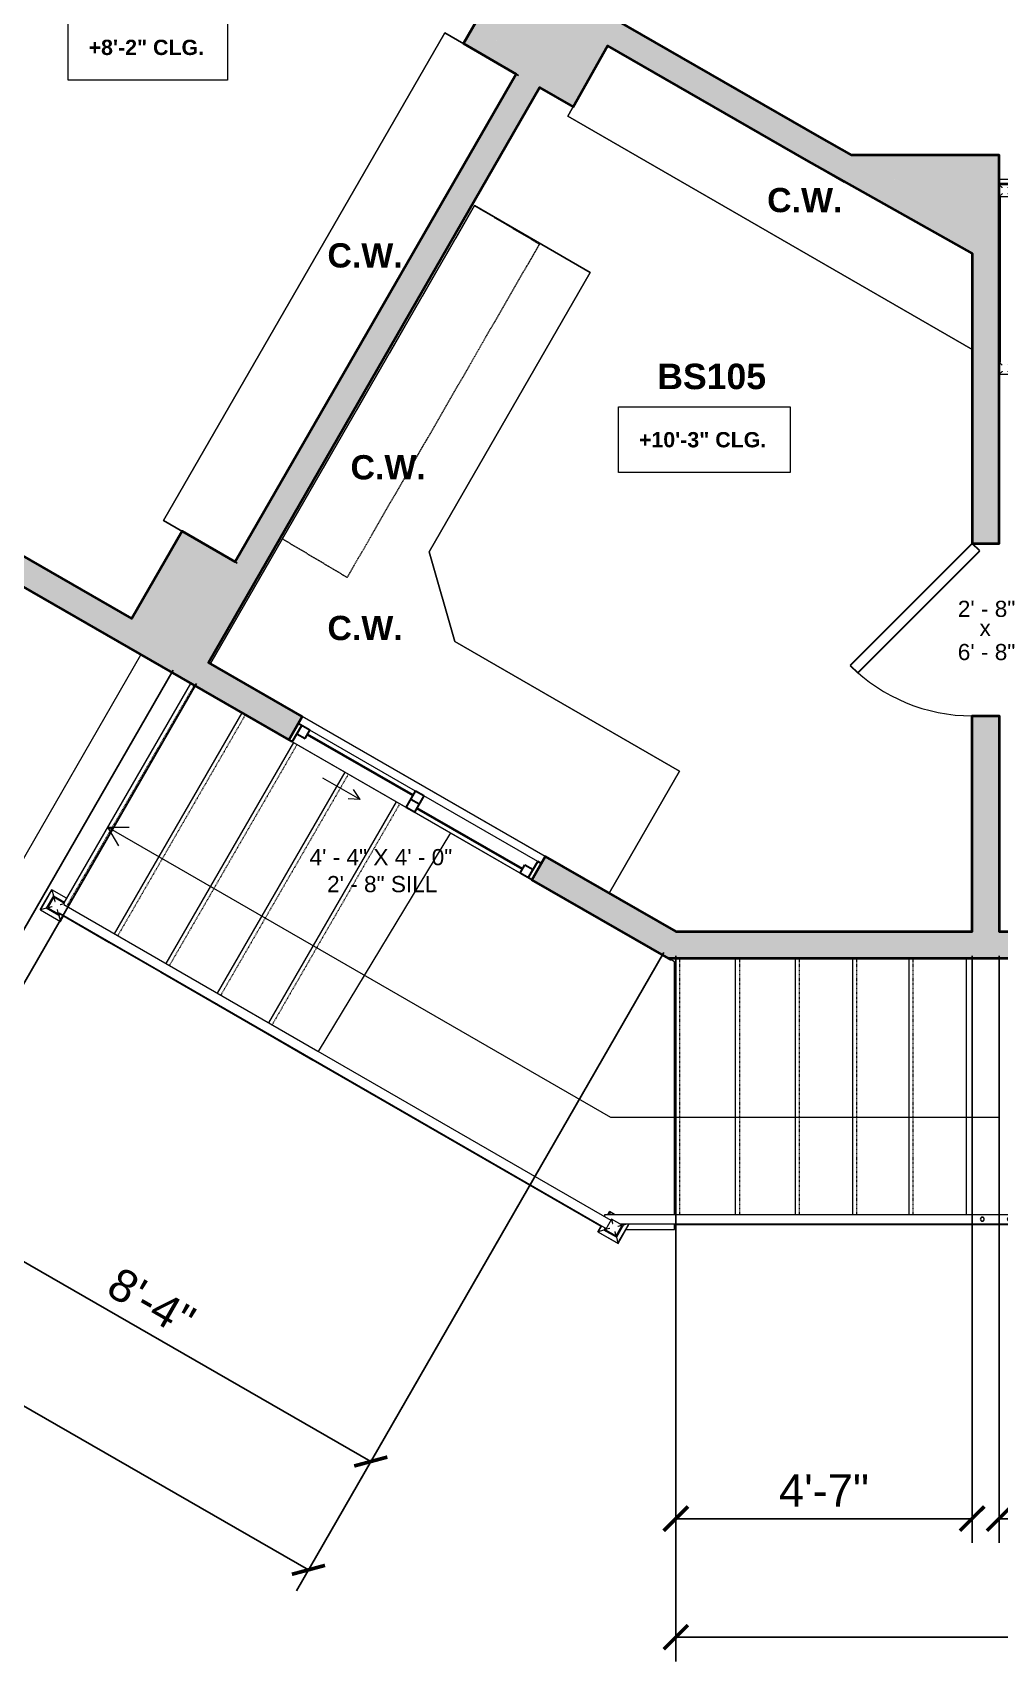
# Model space of a CAD drawing. Header units: inches. Extents: x -2078 to 106214, y -964 to 6385.
# Drawn here: x 90058.9 to 90238.2, y 3505.2 to 3807.3 of the extents above; entities that cross this region are included whole.
import ezdxf

# ---------------------------------------------------------------- set-up
doc = ezdxf.new("R2010")
doc.units = ezdxf.units.IN
doc.header["$MEASUREMENT"] = 0
doc.linetypes.add('Dash', pattern=[0.25, 0.125, -0.125])
doc.linetypes.add('Overhead 1_16_', pattern=[0.101562, 0.0625, -0.039062])
for name, color, linetype, lineweight in [('A-ANNO', 2, 'Continuous', 5), ('A-ANNO-DIMS-48', 1, 'Continuous', 9), ('A-DETAIL-2', 20, 'Continuous', 25), ('A-DETAIL-3', 40, 'Continuous', 15), ('A-DOOR', 1, 'Continuous', 18), ('A-FIXT', 150, 'Continuous', 9), ('A-FLOR', 6, 'Continuous', 18), ('A-GLAZ', 2, 'Continuous', 30), ('A-RAILING', 4, 'Continuous', 9), ('A-STRS', 4, 'Continuous', 9), ('A-WALL', 3, 'Continuous', 40), ('A-WINDOWS', 2, 'Continuous', 18)]:
    doc.layers.add(name, color=color, linetype=linetype, lineweight=lineweight)
doc.layers.add('A-HATCH', color=9, linetype='Continuous')
doc.styles.add('Arial_1', font='arial.ttf', dxfattribs={"height": 0.0625})
doc.styles.add('Arial_2', font='arial.ttf', dxfattribs={"height": 3})
doc.styles.add('Arial_B', font='arialbd.ttf', dxfattribs={"height": 4.5})
doc.styles.add('Arial_B_2', font='arialbd.ttf', dxfattribs={"height": 0.125})
doc.styles.add('Arial_B_3', font='arialbd.ttf', dxfattribs={"height": 0.0625})
doc.styles.add('Jay Cad', font='arial.ttf', dxfattribs={"height": 0.125})
doc.dimstyles.new('Jay Cad - DIMS', dxfattribs={"dimtxt": 0.125, "dimasz": 0.09375, "dimexe": 0.09375, "dimexo": 0.09375, "dimgap": 0.046875, "dimtad": 1, "dimdec": 1, "dimzin": 0, "dimdsep": 46, "dimlunit": 4, "dimtxsty": 'Jay Cad', "dimblk": 'ARCHTICK', "dimcen": 0.09, "dimclrd": 1, "dimclre": 1, "dimclrt": 256, "dimadec": 0, "dimazin": 0, "dimtfac": 1, "dimtdec": 1, "dimtofl": 0, "dimtmove": 1, "dimatfit": 3, "dimfxl": 1, "dimtolj": 1, "dimtzin": 0, "dimarcsym": 0})

# ---------------------------------------------------------------- blocks, each defined once
blk = doc.blocks.new('JC_SLIDING WINDOW - DOUBLE - SLIDING WINDOW-1503252-2ND FLOOR PLAN - BUISNESS OFFCE')
at = {"layer": 'A-GLAZ'}
for p, q in [((-26, 2.35), (-26, -2.65)), ((-26, 2.35), (-23.5, 2.35)), ((-25.25, 2.35), (-25.25, -1.15)), ((-23.5, 0.6), (-25.25, 0.6)), ((-23.5, 2.35), (-23.5, 0.6)), ((-0.875, -1.15), (-0.875, 2.35)), ((-0.875, 2.35), (0.875, 2.35)), ((0.875, 0.6), (-0.875, 0.6)), ((0.875, 2.35), (0.875, -1.15)), ((23.5, 0.6), (23.5, -1.15)), ((25.25, 0.6), (23.5, 0.6)), ((25.25, 2.35), (26, 2.35)), ((25.25, 2.35), (25.25, -1.15)), ((26, -2.65), (26, 2.35)), ((-26, -1.15), (-25.25, -1.15)), ((-0.875, -1.15), (0.875, -1.15)), ((23.5, -1.15), (26, -1.15))]:
    blk.add_line(p, q, dxfattribs=at)
at = {"layer": 'A-GLAZ', "lineweight": 9}
for p, q in [((-23.5, 2.35), (-0.875, 2.35)), ((0.875, 2.35), (25.25, 2.35)), ((-25.25, -1.15), (-0.875, -1.15)), ((0.875, -1.15), (23.5, -1.15))]:
    blk.add_line(p, q, dxfattribs=at)
at = {"layer": 'A-GLAZ', "lineweight": 40}
for p, q in [((-23.5, 1.475), (-0.875, 1.475)), ((0.875, -0.275), (23.5, -0.275))]:
    blk.add_line(p, q, dxfattribs=at)
at = {"layer": 'A-WINDOWS'}
for p, q in [((9, 5.35), (11, 6.35)), ((9, 5.35), (11, 4.35)), ((9, 5.35), (17, 5.35)), ((26, 2.35), (-26, 2.35)), ((-26, -2.65), (26, -2.65))]:
    blk.add_line(p, q, dxfattribs=at)
blk = doc.blocks.new('JC_DOOR_SINGLE PANEL - SINGLE DOOR-1479051-2ND FLOOR PLAN - BUISNESS OFFCE')
at = {"layer": 'A-DOOR', "lineweight": 30}
for p, q in [((-6.63, 25.13), (-8.04, 23.71)), ((16, 2.5), (-6.63, 25.13)), ((-8.04, 23.71), (14.59, 1.09)), ((14.59, 1.09), (16, 2.5))]:
    blk.add_line(p, q, dxfattribs=at)
at = {"layer": 'A-DOOR', "lineweight": 9}
blk.add_arc((16, 2.5), 32, 135, 180, dxfattribs=at)
blk = doc.blocks.new('JC_DOOR_SINGLE PANEL - SINGLE DOOR-1513819-2ND FLOOR PLAN - BUISNESS OFFCE')
at = {"layer": 'A-DOOR', "lineweight": 30}
for p, q in [((-8.87, -26.54), (16.59, -1.09)), ((18, -2.5), (-7.46, -27.96)), ((16.59, -1.09), (18, -2.5)), ((-7.46, -27.96), (-8.87, -26.54))]:
    blk.add_line(p, q, dxfattribs=at)
at = {"layer": 'A-DOOR', "lineweight": 9}
blk.add_arc((18, -2.5), 36, 180, 225, dxfattribs=at)
blk = doc.blocks.new('Railing - 3_4_ x 3_4_ x _045_ wall-1516493-2ND FLOOR PLAN - BUISNESS OFFCE')
at = {"layer": 'A-RAILING'}
for radius, start, end in [(0.375, 90, 180), (0.33, 0, 180), (0.33, 180, 360), (0.375, 0, 90), (0.375, 270, 360), (0.375, 180, 270)]:
    blk.add_arc((0, 0), radius, start, end, dxfattribs=at)
blk = doc.blocks.new('Railing - Railing-1516007-2ND FLOOR PLAN - BUISNESS OFFCE')
at = {"layer": 'A-RAILING'}
for p, q in [((-193.83, -69.4), (-191.51, -69.4)), ((-193.83, -69.84), (-193.83, -69.4)), ((-191.51, -69.4), (-126.83, -69.4)), ((-126.83, -69.4), (-67.83, -69.4)), ((-126.83, -69.4), (-67.83, -69.4)), ((-67.83, -69.4), (-67.83, -71.15)), ((-67.83, -69.4), (-67.83, -71.15)), ((-191.03, -71.15), (-126.83, -71.15)), ((-126.83, -71.15), (-67.83, -71.15)), ((-126.83, -71.15), (-67.83, -71.15))]:
    blk.add_line(p, q, dxfattribs=at)
at = {"rotation": 90}
for p in [(-123.83, -70.27), (-118.83, -70.27), (-113.83, -70.27), (-108.83, -70.27), (-103.83, -70.27), (-98.83, -70.27), (-93.83, -70.27), (-88.83, -70.27), (-83.83, -70.27), (-78.83, -70.27), (-73.83, -70.27), (-68.83, -70.27)]:
    blk.add_blockref('Railing - 3_4_ x 3_4_ x _045_ wall-1516493-2ND FLOOR PLAN - BUISNESS OFFCE', p, dxfattribs=at)
blk = doc.blocks.new('Railing - Flat Cap - 2_ Heavy Duty Post-1520758-2ND FLOOR PLAN - BUISNESS OFFCE')
at = {"layer": 'A-RAILING'}
for p, q in [((-2.14, 2.14), (-2.16, 2.16)), ((-2.16, 2.16), (-2.16, -2.16)), ((-2.16, 2.16), (2.16, 2.16)), ((-1.34, 1.34), (-2.14, 2.14)), ((-2.14, 2.14), (-2.14, -2.14)), ((2.14, 2.14), (-2.14, 2.14)), ((-1.34, -1.34), (-1.34, 1.34)), ((1.34, 1.34), (-1.34, 1.34)), ((-1.13, 1.13), (-1.14, 1.14)), ((-1.14, 1.14), (-1.14, -1.14)), ((1.14, 1.14), (-1.14, 1.14)), ((-0.58, 0.58), (-1.1, 1.1)), ((1.1, 1.1), (0.58, 0.58)), ((1.14, 1.14), (1.13, 1.13)), ((1.14, -1.14), (1.14, 1.14)), ((2.14, 2.14), (1.34, 1.34)), ((1.34, 1.34), (1.34, -1)), ((2.16, 2.16), (2.14, 2.14)), ((2.14, -1), (2.14, 2.14)), ((2.16, -1), (2.16, 2.16)), ((-2.14, -2.14), (-2.16, -2.16)), ((-2.16, -2.16), (-1, -2.16)), ((-1.34, -1.34), (-2.14, -2.14)), ((-2.14, -2.14), (-1, -2.14)), ((-1, -1.34), (-1.34, -1.34)), ((-1.13, -1.13), (-1.14, -1.14)), ((-1.14, -1.14), (-0.88, -1.14)), ((-0.58, -0.58), (-1.1, -1.1)), ((0.58, -0.58), (1.1, -1.1)), ((0.88, -1.14), (1.14, -1.14)), ((1.13, -1.13), (1.14, -1.14))]:
    blk.add_line(p, q, dxfattribs=at)
for points in [[(-1.1, 1.1), (-1.1, 1.1), (-1.11, 1.11), (-1.12, 1.12), (-1.13, 1.13), (-1.13, 1.13), (-1.13, 1.13)], [(-0.55, 0.55), (-0.55, 0.55), (-0.56, 0.56), (-0.57, 0.57), (-0.58, 0.58), (-0.58, 0.58)], [(0.58, 0.58), (0.58, 0.58), (0.57, 0.57), (0.56, 0.56), (0.55, 0.55), (0.55, 0.55)], [(1.13, 1.13), (1.13, 1.13), (1.13, 1.13), (1.12, 1.12), (1.11, 1.11), (1.1, 1.1), (1.1, 1.1)], [(-1.1, -1.1), (-1.1, -1.1), (-1.11, -1.11), (-1.12, -1.12), (-1.13, -1.13), (-1.13, -1.13), (-1.13, -1.13)], [(-0.55, -0.55), (-0.55, -0.55), (-0.56, -0.56), (-0.57, -0.57), (-0.58, -0.58), (-0.58, -0.58)], [(0.55, -0.55), (0.55, -0.55), (0.56, -0.56), (0.57, -0.57), (0.58, -0.58), (0.58, -0.58)], [(1.1, -1.1), (1.1, -1.1), (1.11, -1.11), (1.12, -1.12), (1.13, -1.13), (1.13, -1.13), (1.13, -1.13)]]:
    blk.add_open_spline(points, degree=3, dxfattribs=at)
blk = doc.blocks.new('Railing - Flat Cap - 2_ Heavy Duty Post-V2-2ND FLOOR PLAN - BUISNESS OFFCE')
at = {"layer": 'A-RAILING'}
for p, q in [((-2.14, 2.14), (-2.16, 2.16)), ((-2.16, 2.16), (-2.16, -2.16)), ((-2.16, 2.16), (-0.87, 2.16)), ((-1.34, 1.34), (-2.14, 2.14)), ((-2.14, 2.14), (-2.14, -2.14)), ((-0.87, 2.14), (-2.14, 2.14)), ((-1.34, -1.34), (-1.34, 1.34)), ((-0.87, 1.34), (-1.34, 1.34)), ((-1.13, 1.13), (-1.14, 1.14)), ((-1.14, 1.14), (-1.14, -1.14)), ((1.14, 1.14), (-1.14, 1.14)), ((-0.58, 0.58), (-1.1, 1.1)), ((1.1, 1.1), (0.58, 0.58)), ((1.14, 1.14), (1.13, 1.13)), ((1.14, -1.14), (1.14, 1.14)), ((1.53, 2.16), (2.16, 2.16)), ((2.14, 2.14), (1.54, 2.14)), ((2.14, 2.14), (1.76, 1.76)), ((2.16, 2.16), (2.14, 2.14)), ((2.14, 1.1), (2.14, 2.14)), ((2.16, 1.07), (2.16, 2.16)), ((-2.14, -2.14), (-2.16, -2.16)), ((-2.16, -2.16), (2.01, -2.16)), ((-1.34, -1.34), (-2.14, -2.14)), ((-2.14, -2.14), (2, -2.14)), ((1.34, -1.34), (-1.34, -1.34)), ((-1.13, -1.13), (-1.14, -1.14)), ((-1.14, -1.14), (1.14, -1.14)), ((-0.58, -0.58), (-1.1, -1.1)), ((0.58, -0.58), (1.1, -1.1)), ((1.13, -1.13), (1.14, -1.14)), ((1.34, -1), (1.34, -1.34)), ((1.34, -1.34), (1.8, -1.8))]:
    blk.add_line(p, q, dxfattribs=at)
for points in [[(-1.1, 1.1), (-1.1, 1.1), (-1.11, 1.11), (-1.12, 1.12), (-1.13, 1.13), (-1.13, 1.13), (-1.13, 1.13)], [(-0.55, 0.55), (-0.55, 0.55), (-0.56, 0.56), (-0.57, 0.57), (-0.58, 0.58), (-0.58, 0.58)], [(0.58, 0.58), (0.58, 0.58), (0.57, 0.57), (0.56, 0.56), (0.55, 0.55), (0.55, 0.55)], [(1.13, 1.13), (1.13, 1.13), (1.13, 1.13), (1.12, 1.12), (1.11, 1.11), (1.1, 1.1), (1.1, 1.1)], [(-1.1, -1.1), (-1.1, -1.1), (-1.11, -1.11), (-1.12, -1.12), (-1.13, -1.13), (-1.13, -1.13), (-1.13, -1.13)], [(-0.55, -0.55), (-0.55, -0.55), (-0.56, -0.56), (-0.57, -0.57), (-0.58, -0.58), (-0.58, -0.58)], [(0.55, -0.55), (0.55, -0.55), (0.56, -0.56), (0.57, -0.57), (0.58, -0.58), (0.58, -0.58)], [(1.1, -1.1), (1.1, -1.1), (1.11, -1.11), (1.12, -1.12), (1.13, -1.13), (1.13, -1.13), (1.13, -1.13)]]:
    blk.add_open_spline(points, degree=3, dxfattribs=at)
blk = doc.blocks.new('Railing - Railing-1520375-2ND FLOOR PLAN - BUISNESS OFFCE')
at = {"layer": 'A-RAILING'}
for p, q in [((-294.16, -11.92), (-247.03, -39.13)), ((-295.04, -13.43), (-247.9, -40.64)), ((-247.03, -39.13), (-192.72, -70.48)), ((-247.9, -40.64), (-193.6, -71.99))]:
    blk.add_line(p, q, dxfattribs=at)
at = {"rotation": 60.00153650039409}
for name, p in [('Railing - Flat Cap - 2_ Heavy Duty Post-1520758-2ND FLOOR PLAN - BUISNESS OFFCE', (-295.58, -12.11)), ('Railing - Flat Cap - 2_ Heavy Duty Post-V2-2ND FLOOR PLAN - BUISNESS OFFCE', (-192.17, -71.81))]:
    blk.add_blockref(name, p, dxfattribs=at)
blk = doc.blocks.new('Railing - Flat Cap - 2_ Heavy Duty Post-V14-2ND FLOOR PLAN - BUISNESS OFFCE')
at = {"layer": 'A-RAILING'}
for p, q in [((-1.13, 1.13), (-1.14, 1.14)), ((1.14, 1.14), (-1.13, 1.14)), ((-0.58, 0.58), (-1.1, 1.1)), ((1.1, 1.1), (0.58, 0.58)), ((1.14, 1.14), (1.13, 1.13)), ((1.14, -1.14), (1.14, 1.14)), ((-1.13, -1.13), (-1.14, -1.14)), ((-1.13, -1.14), (-0.88, -1.14)), ((-0.58, -0.58), (-1.1, -1.1)), ((0.58, -0.58), (1.1, -1.1)), ((0.88, -1.14), (1.14, -1.14)), ((1.13, -1.13), (1.14, -1.14))]:
    blk.add_line(p, q, dxfattribs=at)
for points in [[(-1.1, 1.1), (-1.1, 1.1), (-1.11, 1.11), (-1.12, 1.12), (-1.13, 1.13), (-1.13, 1.13), (-1.13, 1.13)], [(-0.55, 0.55), (-0.55, 0.55), (-0.56, 0.56), (-0.57, 0.57), (-0.58, 0.58), (-0.58, 0.58)], [(0.58, 0.58), (0.58, 0.58), (0.57, 0.57), (0.56, 0.56), (0.55, 0.55), (0.55, 0.55)], [(1.13, 1.13), (1.13, 1.13), (1.13, 1.13), (1.12, 1.12), (1.11, 1.11), (1.1, 1.1), (1.1, 1.1)], [(-1.1, -1.1), (-1.1, -1.1), (-1.11, -1.11), (-1.12, -1.12), (-1.13, -1.13), (-1.13, -1.13), (-1.13, -1.13)], [(-0.55, -0.55), (-0.55, -0.55), (-0.56, -0.56), (-0.57, -0.57), (-0.58, -0.58), (-0.58, -0.58)], [(0.55, -0.55), (0.55, -0.55), (0.56, -0.56), (0.57, -0.57), (0.58, -0.58), (0.58, -0.58)], [(1.1, -1.1), (1.1, -1.1), (1.11, -1.11), (1.12, -1.12), (1.13, -1.13), (1.13, -1.13), (1.13, -1.13)]]:
    blk.add_open_spline(points, degree=3, dxfattribs=at)
blk = doc.blocks.new('Railing - Flat Cap - 2_ Heavy Duty Post-V15-2ND FLOOR PLAN - BUISNESS OFFCE')
at = {"layer": 'A-RAILING'}
for p, q in [((-1.13, 1.13), (-1.14, 1.14)), ((-1.14, 1.14), (-1.14, -1.14)), ((1.14, 1.14), (-1.14, 1.14)), ((-1.13, 2.16), (-0.88, 2.16)), ((-0.88, 2.14), (-1.13, 2.14)), ((-0.88, 1.34), (-1.13, 1.34)), ((-0.58, 0.58), (-1.1, 1.1)), ((1.1, 1.1), (0.58, 0.58)), ((0.88, 2.16), (2.16, 2.16)), ((2.14, 2.14), (0.88, 2.14)), ((1.34, 1.34), (0.88, 1.34)), ((1.14, 1.14), (1.13, 1.13)), ((1.14, -1.14), (1.14, 1.14)), ((2.14, 2.14), (1.34, 1.34)), ((1.34, 1.34), (1.34, -1.34)), ((2.16, 2.16), (2.14, 2.14)), ((2.14, -2.14), (2.14, 2.14)), ((2.16, -2.16), (2.16, 2.16)), ((-1.13, -1.13), (-1.14, -1.14)), ((-1.14, -1.14), (1.14, -1.14)), ((1.34, -1.34), (-1.13, -1.34)), ((-1.13, -2.14), (2.14, -2.14)), ((-1.13, -2.16), (2.16, -2.16)), ((-0.58, -0.58), (-1.1, -1.1)), ((0.58, -0.58), (1.1, -1.1)), ((1.13, -1.13), (1.14, -1.14)), ((1.34, -1.34), (2.14, -2.14)), ((2.14, -2.14), (2.16, -2.16))]:
    blk.add_line(p, q, dxfattribs=at)
for points in [[(-1.1, 1.1), (-1.1, 1.1), (-1.11, 1.11), (-1.12, 1.12), (-1.13, 1.13), (-1.13, 1.13), (-1.13, 1.13)], [(-0.55, 0.55), (-0.55, 0.55), (-0.56, 0.56), (-0.57, 0.57), (-0.58, 0.58), (-0.58, 0.58)], [(0.58, 0.58), (0.58, 0.58), (0.57, 0.57), (0.56, 0.56), (0.55, 0.55), (0.55, 0.55)], [(1.13, 1.13), (1.13, 1.13), (1.13, 1.13), (1.12, 1.12), (1.11, 1.11), (1.1, 1.1), (1.1, 1.1)], [(-1.1, -1.1), (-1.1, -1.1), (-1.11, -1.11), (-1.12, -1.12), (-1.13, -1.13), (-1.13, -1.13), (-1.13, -1.13)], [(-0.55, -0.55), (-0.55, -0.55), (-0.56, -0.56), (-0.57, -0.57), (-0.58, -0.58), (-0.58, -0.58)], [(0.55, -0.55), (0.55, -0.55), (0.56, -0.56), (0.57, -0.57), (0.58, -0.58), (0.58, -0.58)], [(1.1, -1.1), (1.1, -1.1), (1.11, -1.11), (1.12, -1.12), (1.13, -1.13), (1.13, -1.13), (1.13, -1.13)]]:
    blk.add_open_spline(points, degree=3, dxfattribs=at)
blk = doc.blocks.new('Railing - Railing-1538923-2ND FLOOR PLAN - BUISNESS OFFCE')
at = {"layer": 'A-RAILING'}
for p, q in [((-120.46, 88.68), (-120.46, 119.35)), ((-118.71, 88.68), (-118.71, 119.35))]:
    blk.add_line(p, q, dxfattribs=at)
at = {"extrusion": (0, 0, -1), "zscale": -1, "rotation": 180}
for name, p in [('Railing - Flat Cap - 2_ Heavy Duty Post-V15-2ND FLOOR PLAN - BUISNESS OFFCE', (119.58, 120.49)), ('Railing - Flat Cap - 2_ Heavy Duty Post-V14-2ND FLOOR PLAN - BUISNESS OFFCE', (119.58, 87.55))]:
    blk.add_blockref(name, p, dxfattribs=at)
blk = doc.blocks.new('Generic Models 8 - Generic Models 8-1539404-2ND FLOOR PLAN - BUISNESS OFFCE')
at = {"layer": 'A-FIXT', "linetype": 'Dash'}
for p, q in [((-217.99, 117.71), (-253.63, 55.91)), ((-253.63, 55.91), (-217.99, 117.71)), ((-205.95, 110.57), (-217.99, 117.71)), ((-217.99, 117.71), (-205.95, 110.57)), ((-241.6, 48.75), (-205.95, 110.57)), ((-205.95, 110.57), (-241.6, 48.75)), ((-253.63, 55.91), (-241.6, 48.75)), ((-241.6, 48.75), (-253.63, 55.91))]:
    blk.add_line(p, q, dxfattribs=at)
blk = doc.blocks.new('Generic Models 9 - Generic Models 9-1540027-2ND FLOOR PLAN - BUISNESS OFFCE')
at = {"layer": 'A-FIXT'}
for p, q in [((-223.47, 149.74), (-275.64, 59.29)), ((-275.64, 59.29), (-223.47, 149.74)), ((-209.83, 141.87), (-223.47, 149.74)), ((-223.47, 149.74), (-209.83, 141.87)), ((-193.34, 147.37), (-200.68, 134.28)), ((-200.68, 134.28), (-193.34, 147.37)), ((-149.49, 122.08), (-193.34, 147.37)), ((-193.34, 147.37), (-149.49, 122.08)), ((-200.68, 134.28), (-125.58, 90.97)), ((-125.58, 90.97), (-200.68, 134.28)), ((-217.99, 117.72), (-266.97, 32.78)), ((-266.97, 32.78), (-217.99, 117.72)), ((-196.53, 105.34), (-217.99, 117.72)), ((-217.99, 117.72), (-196.53, 105.34)), ((-226.43, 53.49), (-196.53, 105.34)), ((-196.53, 105.34), (-226.43, 53.49)), ((-275.64, 59.29), (-262, 51.41)), ((-262, 51.41), (-275.64, 59.29)), ((-221.67, 36.89), (-226.43, 53.49)), ((-226.43, 53.49), (-221.67, 36.89)), ((-179.95, 12.83), (-221.67, 36.89)), ((-221.67, 36.89), (-179.95, 12.83)), ((-266.97, 32.78), (-193.02, -9.83)), ((-193.02, -9.83), (-266.97, 32.78)), ((-193.02, -9.83), (-179.95, 12.83)), ((-179.95, 12.83), (-193.02, -9.83))]:
    blk.add_line(p, q, dxfattribs=at)
blk = doc.blocks.new('JC- existing door Tag_quad - JC- existing door Tag_quad-839775-2ND FLOOR PLAN - BUISNESS OFFCE')
at = {"layer": 'A-ANNO', "insert": (-0.0234, 0.0378), "char_height": 0.0625, "width": 0.0505, "attachment_point": 1, "style": 'Arial_2', "bg_fill": 3, "box_fill_scale": 1.25, "bg_fill_color": 256, "bg_fill_true_color": 13158600, "bg_fill_transparency": 0}
blk.add_mtext('x', dxfattribs=at)
blk = doc.blocks.new('_ArchTick')
at = {"color": 0, "linetype": 'ByBlock', "const_width": 0.15}
blk.add_lwpolyline([(-0.5, -0.5), (0.5, 0.5)], dxfattribs=at)
blk = doc.blocks.new('*D3204')
at = {"layer": 'A-ANNO-DIMS-48', "color": 1, "lineweight": -2, "transparency": 16777216}
for p, q in [((90238.1, 3636.08), (90238.1, 3527.18)), ((90291.1, 3585.08), (90291.1, 3527.18)), ((90238.1, 3531.68), (90291.1, 3531.68))]:
    blk.add_line(p, q, dxfattribs=at)
at = {"layer": 'Defpoints', "color": 0, "transparency": 16777216}
for p in [(90238.1, 3640.58), (90291.1, 3589.58), (90291.1, 3531.68)]:
    blk.add_point(p, dxfattribs=at)
at = {"layer": 'A-ANNO-DIMS-48', "color": 1, "lineweight": -2, "transparency": 16777216, "xscale": 4.5, "yscale": 4.5, "zscale": 4.5, "rotation": 180}
blk.add_blockref('_ArchTick', (90238.1, 3531.68), dxfattribs=at)
at = {"layer": 'A-ANNO-DIMS-48', "color": 1, "lineweight": -2, "transparency": 16777216, "xscale": 4.5, "yscale": 4.5, "zscale": 4.5}
blk.add_blockref('_ArchTick', (90291.1, 3531.68), dxfattribs=at)
at = {"layer": 'A-ANNO-DIMS-48', "color": 2, "transparency": 16777216, "insert": (90264.6, 3536.98), "char_height": 6, "width": 0.4008, "attachment_point": 5, "style": 'Jay Cad'}
blk.add_mtext('\\A1;4\'-5"', dxfattribs=at)
blk = doc.blocks.new('*D3206')
at = {"layer": 'A-ANNO-DIMS-48', "color": 1, "lineweight": -2, "transparency": 16777216}
for p, q in [((89920.25, 3783.83), (89863.67, 3685.53)), ((90030.59, 3594.66), (89865.92, 3689.43)), ((90084.92, 3689.06), (90028.34, 3590.76))]:
    blk.add_line(p, q, dxfattribs=at)
at = {"layer": 'Defpoints', "color": 0, "transparency": 16777216}
for p in [(89922.49, 3787.73), (90087.17, 3692.96), (89865.92, 3689.43)]:
    blk.add_point(p, dxfattribs=at)
at = {"layer": 'A-ANNO-DIMS-48', "color": 1, "lineweight": -2, "transparency": 16777216, "xscale": 4.5, "yscale": 4.5, "zscale": 4.5}
for p, rotation in [((89865.92, 3689.43), 150.0778970738545), ((90030.59, 3594.66), 330.0778970738545)]:
    blk.add_blockref('_ArchTick', p, dxfattribs=dict(at, rotation=rotation))
at = {"layer": 'A-ANNO-DIMS-48', "color": 2, "transparency": 16777216, "insert": (89950.9, 3646.65), "char_height": 6, "width": 0.5739, "attachment_point": 5, "rotation": 330.0779, "style": 'Jay Cad'}
blk.add_mtext('\\A1;15\'-10"', dxfattribs=at)
blk = doc.blocks.new('*D3207')
at = {"layer": 'A-ANNO-DIMS-48', "color": 1, "lineweight": -2, "transparency": 16777216}
for p, q in [((90089.25, 3686.56), (90032.68, 3588.26)), ((90175.92, 3636.68), (90119.35, 3538.38)), ((90121.59, 3542.28), (90034.92, 3592.16))]:
    blk.add_line(p, q, dxfattribs=at)
at = {"layer": 'Defpoints', "color": 0, "transparency": 16777216}
for p in [(90091.5, 3690.46), (90178.17, 3640.58), (90034.92, 3592.16)]:
    blk.add_point(p, dxfattribs=at)
at = {"layer": 'A-ANNO-DIMS-48', "color": 1, "lineweight": -2, "transparency": 16777216, "xscale": 4.5, "yscale": 4.5, "zscale": 4.5}
for p, rotation in [((90034.92, 3592.16), 150.0778970738545), ((90121.59, 3542.28), 330.0778970738545)]:
    blk.add_blockref('_ArchTick', p, dxfattribs=dict(at, rotation=rotation))
at = {"layer": 'A-ANNO-DIMS-48', "color": 2, "transparency": 16777216, "insert": (90080.91, 3571.83), "char_height": 6, "width": 0.4008, "attachment_point": 5, "rotation": 330.0779, "style": 'Jay Cad'}
blk.add_mtext('\\A1;8\'-4"', dxfattribs=at)
blk = doc.blocks.new('*D3208')
at = {"layer": 'A-ANNO-DIMS-48', "color": 1, "lineweight": -2, "transparency": 16777216}
for p, q in [((90178.17, 3636.08), (90178.17, 3505.2)), ((90838.6, 3588.5), (90838.6, 3505.2)), ((90178.17, 3509.7), (90838.6, 3509.7))]:
    blk.add_line(p, q, dxfattribs=at)
at = {"layer": 'Defpoints', "color": 0, "transparency": 16777216}
for p in [(90178.17, 3640.58), (90838.6, 3593), (90838.6, 3509.7)]:
    blk.add_point(p, dxfattribs=at)
at = {"layer": 'A-ANNO-DIMS-48', "color": 1, "lineweight": -2, "transparency": 16777216, "xscale": 4.5, "yscale": 4.5, "zscale": 4.5, "rotation": 180}
blk.add_blockref('_ArchTick', (90178.17, 3509.7), dxfattribs=at)
at = {"layer": 'A-ANNO-DIMS-48', "color": 1, "lineweight": -2, "transparency": 16777216, "xscale": 4.5, "yscale": 4.5, "zscale": 4.5}
blk.add_blockref('_ArchTick', (90838.6, 3509.7), dxfattribs=at)
at = {"layer": 'A-ANNO-DIMS-48', "color": 2, "transparency": 16777216, "insert": (90508.39, 3519.03), "char_height": 6, "width": 0.8352, "attachment_point": 5, "style": 'Jay Cad'}
blk.add_mtext('\\A1;55\'-0{\\H1x;\\S1/2;}"', dxfattribs=at)
blk = doc.blocks.new('*D3209')
at = {"layer": 'A-ANNO-DIMS-48', "color": 1, "lineweight": -2, "transparency": 16777216}
for p, q in [((90178.17, 3636.08), (90178.17, 3527.18)), ((90233.1, 3636.08), (90233.1, 3527.18)), ((90178.17, 3531.68), (90233.1, 3531.68))]:
    blk.add_line(p, q, dxfattribs=at)
at = {"layer": 'Defpoints', "color": 0, "transparency": 16777216}
for p in [(90178.17, 3640.58), (90233.1, 3640.58), (90233.1, 3531.68)]:
    blk.add_point(p, dxfattribs=at)
at = {"layer": 'A-ANNO-DIMS-48', "color": 1, "lineweight": -2, "transparency": 16777216, "xscale": 4.5, "yscale": 4.5, "zscale": 4.5, "rotation": 180}
blk.add_blockref('_ArchTick', (90178.17, 3531.68), dxfattribs=at)
at = {"layer": 'A-ANNO-DIMS-48', "color": 1, "lineweight": -2, "transparency": 16777216, "xscale": 4.5, "yscale": 4.5, "zscale": 4.5}
blk.add_blockref('_ArchTick', (90233.1, 3531.68), dxfattribs=at)
at = {"layer": 'A-ANNO-DIMS-48', "color": 2, "transparency": 16777216, "insert": (90205.64, 3536.93), "char_height": 6, "width": 0.4008, "attachment_point": 5, "style": 'Jay Cad'}
blk.add_mtext('\\A1;4\'-7"', dxfattribs=at)
blk = doc.blocks.new('*D3210')
at = {"layer": 'A-ANNO-DIMS-48', "color": 1, "lineweight": -2, "transparency": 16777216}
for p, q in [((89803.24, 3851.17), (89735.1, 3732.78)), ((90110.03, 3522.19), (89737.35, 3736.69)), ((90175.92, 3636.68), (90107.79, 3518.29))]:
    blk.add_line(p, q, dxfattribs=at)
at = {"layer": 'Defpoints', "color": 0, "transparency": 16777216}
for p in [(89805.49, 3855.07), (89737.35, 3736.69), (90178.17, 3640.58)]:
    blk.add_point(p, dxfattribs=at)
at = {"layer": 'A-ANNO-DIMS-48', "color": 1, "lineweight": -2, "transparency": 16777216, "xscale": 4.5, "yscale": 4.5, "zscale": 4.5}
for p, rotation in [((89737.35, 3736.69), 150.0778970738545), ((90110.03, 3522.19), 330.0778970738545)]:
    blk.add_blockref('_ArchTick', p, dxfattribs=dict(at, rotation=rotation))
at = {"layer": 'A-ANNO-DIMS-48', "color": 2, "transparency": 16777216, "insert": (89926.34, 3634.05), "char_height": 6, "width": 0.5739, "attachment_point": 5, "rotation": 330.0779, "style": 'Jay Cad'}
blk.add_mtext('\\A1;35\'-10"', dxfattribs=at)

msp = doc.modelspace()

# ---------------------------------------------------------------- hatches: boundary and pattern name
at = {"layer": 'A-HATCH'}
h = msp.add_hatch(color=256, dxfattribs=at)
h.paths.add_polyline_path([(90168.146, 3640.581), (90178.169, 3640.581), (90153.947, 3654.522), (90151.453, 3650.188), (90153.947, 3648.753)])
h.paths.add_polyline_path([(90106.384, 3676.127), (90108.878, 3680.461), (90087.505, 3692.762), (90086.256, 3690.596), (90080.357, 3693.991), (90081.606, 3696.157), (90021.657, 3730.66), (90019.163, 3726.326), (90098.855, 3680.461)])
h.paths.add_polyline_path([(89963.694, 3758.251), (89966.188, 3762.584), (89960.961, 3765.593), (89958.467, 3761.259)])
h.paths.add_polyline_path([(89920.332, 3783.207), (89922.826, 3787.541), (89918.493, 3790.035), (89915.999, 3785.701), (89918.493, 3784.266)])
h.paths.add_polyline_path([(89860.53, 3817.626), (89863.024, 3821.959), (89801.153, 3857.568), (89798.659, 3853.235), (89853, 3821.959)])
for points in [[(90143.098, 3802.773), (90152.767, 3819.538), (90148.436, 3822.036), (90138.766, 3805.271), (90141.492, 3803.699)], [(90161.569, 3797.892), (90165.482, 3804.868), (90153.652, 3822.74), (90144.963, 3807.422), (90161.151, 3798.133)], [(90202.303, 3783.632), (90204.775, 3787.978), (90158.99, 3814.385), (90156.492, 3810.053), (90166.004, 3804.567)], [(90159.122, 3793.531), (90161.569, 3797.892), (90145.596, 3807.104), (90143.098, 3802.773), (90157.237, 3794.618)], [(90091.499, 3690.463), (90152.888, 3797.126), (90148.557, 3799.624), (90093.975, 3704.788), (90094.325, 3704.586), (90087.505, 3692.762), (90091.268, 3690.596)], [(90233.102, 3766.355), (90233.102, 3772.088), (90204.775, 3787.978), (90202.303, 3783.632), (90222.882, 3772.088)], [(90233.102, 3779.581), (90233.102, 3784.581), (90210.831, 3784.581), (90219.745, 3779.581)], [(90233.102, 3772.088), (90233.102, 3779.581), (90219.745, 3779.581)], [(90086.434, 3690.318), (90097.657, 3707.441), (90096.469, 3709.122), (90086.598, 3714.82), (90084.1, 3710.489), (90077.272, 3698.651), (90075.505, 3696.709), (90081.917, 3692.926)], [(90081.606, 3696.157), (90088.43, 3707.989), (90084.1, 3710.489), (90077.272, 3698.651), (90080.357, 3696.876)]]:
    msp.add_hatch(color=256, dxfattribs=at).paths.add_polyline_path(points)
h = msp.add_hatch(color=256, dxfattribs=at)
h.paths.add_polyline_path([(90238.102, 3640.581), (90238.102, 3680.581), (90233.102, 3680.581), (90233.102, 3640.581)])
h.paths.add_polyline_path([(90238.102, 3712.581), (90238.102, 3784.581), (90233.102, 3784.581), (90233.102, 3712.581)])
h = msp.add_hatch(color=256, dxfattribs=at)
h.paths.add_polyline_path([(90332.718, 3635.581), (90332.718, 3640.581), (90283.237, 3640.581), (90283.237, 3635.581), (90327.057, 3635.581)])
h.paths.add_polyline_path([(90247.237, 3635.581), (90247.237, 3640.581), (90168.146, 3640.581), (90176.833, 3635.581), (90208.257, 3635.581)])

# ---------------------------------------------------------------- linework, layer by layer
at = {"layer": 'A-ANNO', "flags": 128}
for points in [[(90065.484, 3810.681), (90095.039, 3810.681), (90095.039, 3798.492), (90065.484, 3798.492)], [(90167.541, 3737.915), (90199.346, 3737.915), (90199.346, 3725.726), (90167.541, 3725.726)]]:
    msp.add_lwpolyline(points, close=True, dxfattribs=at)
at = {"layer": 'A-DETAIL-3', "lineweight": 9}
for p, q in [((90072.789, 3659.944), (90074.799, 3656.485)), ((90166.102, 3606.087), (90072.795, 3659.955)), ((90072.795, 3659.955), (90076.795, 3659.955)), ((90238.102, 3606.087), (90166.102, 3606.087))]:
    msp.add_line(p, q, dxfattribs=at)
at = {"layer": 'A-FLOR'}
for p, q in [((90053.884, 3648.397), (90078.936, 3691.925)), ((90136.377, 3658.865), (90111.826, 3618.356)), ((90177.887, 3634.974), (90177.268, 3635.331)), ((90231.987, 3635.331), (90231.987, 3588.104)), ((90110.918, 3616.859), (90110.854, 3616.752)), ((90231.987, 3586.354), (90231.987, 3586.229)), ((90231.987, 3586.229), (90291.102, 3586.229))]:
    msp.add_line(p, q, dxfattribs=at)
at = {"layer": 'A-STRS'}
for p, q in [((90088.18, 3686.604), (90064.673, 3645.885)), ((90097.672, 3681.141), (90074.025, 3640.179)), ((90107.252, 3675.627), (90083.597, 3634.653)), ((90116.786, 3670.14), (90093.124, 3629.153)), ((90126.318, 3664.655), (90102.648, 3623.655)), ((90136.368, 3658.87), (90111.825, 3618.356)), ((90063.724, 3643.961), (90073.087, 3638.556)), ((90073.15, 3638.664), (90073.087, 3638.556)), ((90073.087, 3638.556), (90082.66, 3633.029)), ((90177.887, 3588.104), (90177.887, 3634.974)), ((90178.092, 3635.331), (90178.092, 3588.104)), ((90189.194, 3635.331), (90189.194, 3588.104)), ((90200.296, 3635.331), (90200.296, 3588.104)), ((90210.926, 3635.331), (90210.926, 3588.104)), ((90221.359, 3635.331), (90221.359, 3588.104)), ((90231.987, 3635.331), (90231.987, 3588.104)), ((90082.722, 3633.137), (90082.66, 3633.029)), ((90082.66, 3633.029), (90092.186, 3627.529)), ((90092.249, 3627.638), (90092.186, 3627.529)), ((90092.186, 3627.529), (90101.71, 3622.031)), ((90101.773, 3622.139), (90101.71, 3622.031)), ((90101.71, 3622.031), (90110.854, 3616.752)), ((90110.918, 3616.859), (90110.854, 3616.752)), ((90110.854, 3616.752), (90164.276, 3585.911)), ((90177.887, 3585.331), (90177.887, 3586.354)), ((90178.092, 3586.354), (90178.092, 3586.229)), ((90178.092, 3586.229), (90189.194, 3586.229)), ((90189.194, 3586.354), (90189.194, 3586.229)), ((90189.194, 3586.229), (90200.296, 3586.229)), ((90200.296, 3586.354), (90200.296, 3586.229)), ((90200.296, 3586.229), (90210.926, 3586.229)), ((90210.926, 3586.354), (90210.926, 3586.229)), ((90210.926, 3586.229), (90221.359, 3586.229)), ((90221.359, 3586.354), (90221.359, 3586.229)), ((90221.359, 3586.229), (90231.987, 3586.229)), ((90231.987, 3586.354), (90231.987, 3586.229)), ((90168.93, 3585.331), (90177.887, 3585.331))]:
    msp.add_line(p, q, dxfattribs=at)
at = {"layer": 'A-STRS', "linetype": 'Overhead 1_16_'}
for p, q in [((90088.83, 3686.23), (90065.19, 3645.28)), ((90098.322, 3680.767), (90074.674, 3639.804)), ((90107.902, 3675.253), (90084.247, 3634.278)), ((90117.436, 3669.766), (90093.773, 3628.778)), ((90126.968, 3664.28), (90103.297, 3623.28)), ((90064.315, 3643.764), (90064.252, 3643.656)), ((90073.799, 3638.289), (90073.737, 3638.181)), ((90178.842, 3635.331), (90178.842, 3588.104)), ((90189.944, 3635.331), (90189.944, 3588.104)), ((90201.046, 3635.331), (90201.046, 3588.104)), ((90211.676, 3635.331), (90211.676, 3588.104)), ((90222.109, 3635.331), (90222.109, 3588.104)), ((90083.372, 3632.762), (90083.309, 3632.654)), ((90092.898, 3627.263), (90092.836, 3627.154)), ((90102.422, 3621.764), (90102.36, 3621.656)), ((90178.842, 3586.354), (90178.842, 3586.229)), ((90189.944, 3586.354), (90189.944, 3586.229)), ((90201.046, 3586.354), (90201.046, 3586.229)), ((90211.676, 3586.354), (90211.676, 3586.229)), ((90222.109, 3586.354), (90222.109, 3586.229))]:
    msp.add_line(p, q, dxfattribs=at)
at = {"layer": 'A-WALL'}
msp.add_line((90177.268, 3635.331), (90176.833, 3635.581), dxfattribs=at)
msp.add_lwpolyline([(90148.436, 3822.036), (90138.766, 3805.271), (90148.557, 3799.624), (90096.469, 3709.122), (90086.598, 3714.82), (90077.272, 3698.651), (90021.657, 3730.66)], dxfattribs=at)
msp.add_lwpolyline([(90247.237, 3640.581), (90247.237, 3635.581), (90176.833, 3635.581), (90151.453, 3650.188), (90153.947, 3654.522), (90178.169, 3640.581), (90233.102, 3640.581), (90233.102, 3680.581), (90238.102, 3680.581), (90238.102, 3640.581)], close=True, dxfattribs=at)

# ---------------------------------------------------------------- block references
at = {"layer": 'A-DETAIL-2'}
for name in ['Generic Models 8 - Generic Models 8-1539404-2ND FLOOR PLAN - BUISNESS OFFCE', 'Generic Models 9 - Generic Models 9-1540027-2ND FLOOR PLAN - BUISNESS OFFCE']:
    msp.add_blockref(name, (90358.821, 3657.503), dxfattribs=at)
at = {"layer": 'A-DOOR'}
for name, p, rotation in [('JC_DOOR_SINGLE PANEL - SINGLE DOOR-1513819-2ND FLOOR PLAN - BUISNESS OFFCE', (90127.162, 3837.191), 330.0252842197727), ('JC_DOOR_SINGLE PANEL - SINGLE DOOR-1479051-2ND FLOOR PLAN - BUISNESS OFFCE', (90235.602, 3696.581), 89.99999999999991)]:
    msp.add_blockref(name, p, dxfattribs=dict(at, rotation=rotation))
at = {"layer": 'A-RAILING'}
for name in ['Railing - Railing-1538923-2ND FLOOR PLAN - BUISNESS OFFCE', 'Railing - Railing-1520375-2ND FLOOR PLAN - BUISNESS OFFCE', 'Railing - Railing-1516007-2ND FLOOR PLAN - BUISNESS OFFCE']:
    msp.add_blockref(name, (90358.821, 3657.503), dxfattribs=at)
at = {"layer": 'A-WINDOWS', "rotation": 150.077897073866}
msp.add_blockref('JC_SLIDING WINDOW - DOUBLE - SLIDING WINDOW-1503252-2ND FLOOR PLAN - BUISNESS OFFCE', (90130.091, 3665.194), dxfattribs=at)

# ---------------------------------------------------------------- texts
at = {"layer": 'A-ANNO', "attachment_point": 1}
for s, insert, char_height, width, style in [('+8\'-2" CLG.', (90069.263, 3805.986), 2.83465, 26.5125, 'Arial_B_3'), ('C.W.', (90195.096, 3778.501), 4.5, 16.968, 'Arial_B'), ('C.W.', (90113.55, 3768.24), 4.5, 16.968, 'Arial_B'), ('BS105', (90174.718, 3745.902), 4.7244, 35.9055, 'Arial_B_2'), ('+10\'-3" CLG.', (90171.321, 3733.22), 2.83465, 29.2395, 'Arial_B_3'), ('C.W.', (90117.834, 3728.937), 4.5, 16.968, 'Arial_B'), ('2\' - 8"', (90230.447, 3701.934), 3, 13.4835, 'Arial_1'), ('C.W.', (90113.55, 3699.133), 4.5, 16.968, 'Arial_B'), ('6\' - 8"', (90230.447, 3693.923), 3, 13.4835, 'Arial_1'), ('4\' - 4" X 4\' - 0"', (90110.232, 3655.878), 3, 33.4815, 'Arial_1'), ('2\' - 8" SILL', (90113.482, 3650.878), 3, 25.6035, 'Arial_1')]:
    msp.add_mtext(s, dxfattribs=dict(at, insert=insert, char_height=char_height, width=width, style=style))

# ---------------------------------------------------------------- dimensions: what is measured, and where the dimension line sits
at = {"layer": 'A-ANNO-DIMS-48'}
for base, p1, p2, picture, middle in [((89737.349, 3736.685), (90178.169, 3640.581), (89805.487, 3855.074), '*D3210', (89926.342, 3634.045)), ((89865.915, 3689.432), (90087.165, 3692.957), (89922.492, 3787.733), '*D3206', (89950.903, 3646.649)), ((90034.923, 3592.161), (90178.169, 3640.581), (90091.499, 3690.463), '*D3207', (90080.908, 3571.826))]:
    dim = msp.add_linear_dim(base=base, p1=p1, p2=p2, angle=330.0779, dimstyle='Jay Cad - DIMS', override={"dimclrt": 2}, dxfattribs=at)
    dim.commit()
    dim.dimension.update_dxf_attribs({"geometry": picture, "text_midpoint": middle})
for base, p1, p2, picture, middle in [((90838.602, 3509.704), (90178.169, 3640.581), (90838.602, 3593.004), '*D3208', (90508.386, 3519.03)), ((90233.102, 3531.675), (90178.169, 3640.581), (90233.102, 3640.581), '*D3209', (90205.636, 3536.925)), ((90291.102, 3531.675), (90238.102, 3640.581), (90291.102, 3589.581), '*D3204', (90264.602, 3536.977))]:
    dim = msp.add_linear_dim(base=base, p1=p1, p2=p2, dimstyle='Jay Cad - DIMS', override={"dimclrt": 2}, dxfattribs=at)
    dim.commit()
    dim.dimension.update_dxf_attribs({"geometry": picture, "text_midpoint": middle})

# ---------------------------------------------------------------- next in the draw order: block references
at = {"layer": 'A-ANNO', "xscale": 48, "yscale": 48, "zscale": 48}
msp.add_blockref('JC- existing door Tag_quad - JC- existing door Tag_quad-839775-2ND FLOOR PLAN - BUISNESS OFFCE', (90235.602, 3696.581), dxfattribs=at)

# ---------------------------------------------------------------- next in the draw order: linework, layer by layer
at = {"layer": 'A-WALL'}
msp.add_lwpolyline([(90019.163, 3726.326), (90106.384, 3676.127), (90108.878, 3680.461), (90091.499, 3690.463), (90152.888, 3797.126), (90159.122, 3793.531), (90165.482, 3804.868), (90202.303, 3783.632), (90233.102, 3766.355), (90233.102, 3712.581), (90238.102, 3712.581), (90238.102, 3779.136), (90238.102, 3784.581), (90210.831, 3784.581), (90204.775, 3787.978), (90158.99, 3814.385)], dxfattribs=at)

doc.saveas('drawing.dxf')
